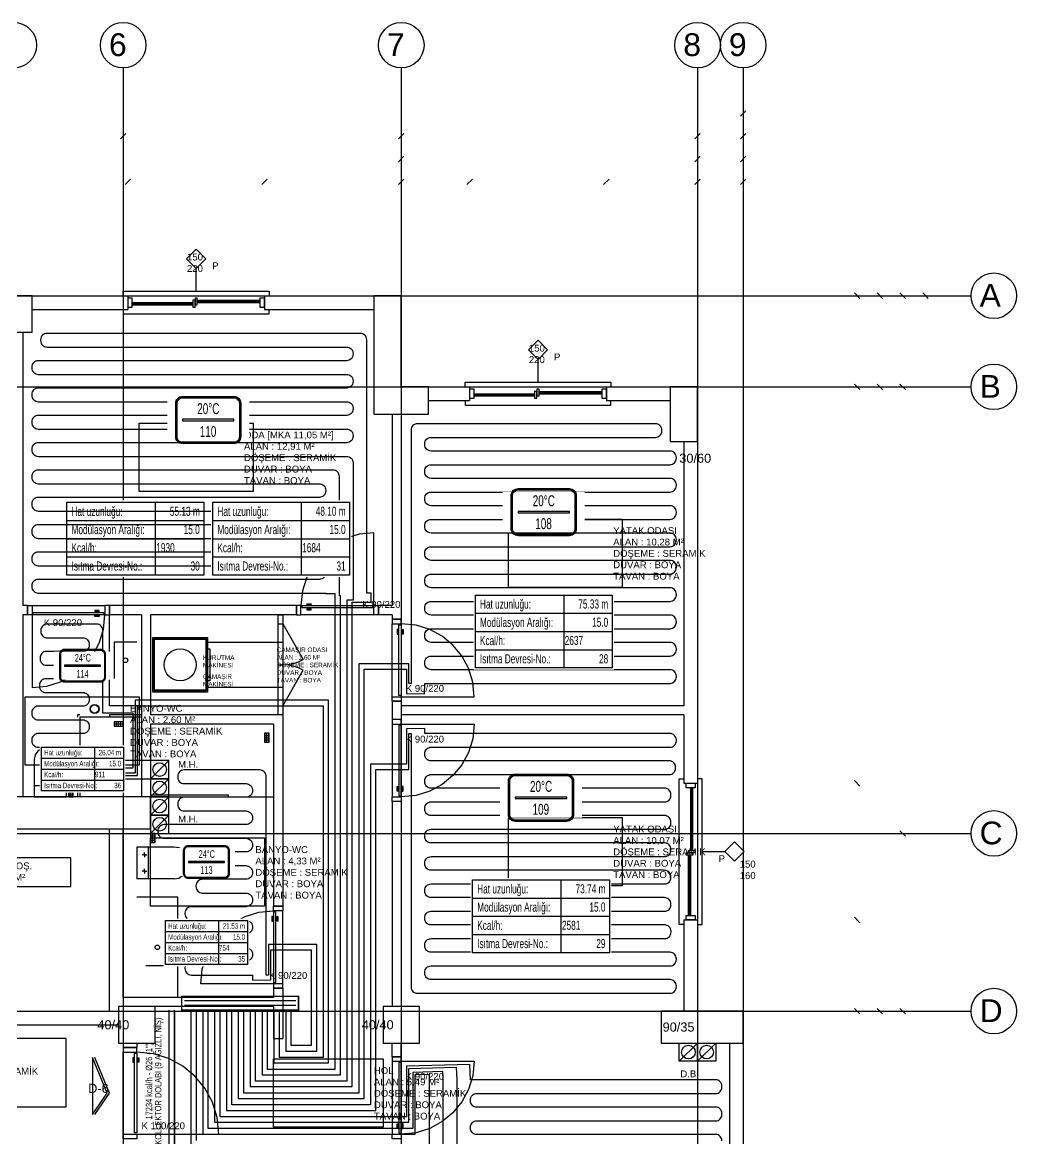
# Model space of a CAD drawing. Header units: centimetres. Extents: x -1224 to 8120, y -5771 to -1283.
# Drawn here: x 2235 to 3326, y -2508 to -1283 of the extents above; entities that cross this region are included whole.
import ezdxf
from ezdxf.enums import TextEntityAlignment as Align

# ---------------------------------------------------------------- set-up
doc = ezdxf.new("R2010")
doc.units = ezdxf.units.CM
for name, color, linetype in [('ROTAS-ISITMA-CAP', 41, 'Continuous'), ('ROTAS-ISITMA-DONUS-BORU', 30, 'Continuous'), ('ROTAS-ISITMA-ETIKET', 2, 'Continuous'), ('ROTAS-ISITMA-GIDIS-BORU', 10, 'Continuous'), ('ROTAS-ISITMA-KOLLEKTOR', 4, 'Continuous'), ('ROTAS-ISITMA-MAHAL-ETIKET', 2, 'Continuous'), ('ROTAS-ISITMA-PEX', 1, 'Continuous'), ('ROTAS-ISITMA-YAZI', 7, 'Continuous'), ('ROTAS-MIMARI', 8, 'Continuous'), ('ROTAS-MIMARI-KOLON', 8, 'Continuous'), ('ROTAS-MIMARI-YAZI', 8, 'Continuous')]:
    doc.layers.add(name, color=color, linetype=linetype)
doc.styles.add('ROTAS-YAZI', font='arial.ttf')

# ---------------------------------------------------------------- blocks, each defined once
blk = doc.blocks.new('ROTAS-YI-ETIKET')
at = {"color": 2}
for p, q in [((96.9, 0), (96.9, -80)), ((0, -20), (150, -20)), ((0, -40), (150, -40)), ((0, -60), (150, -60))]:
    blk.add_line(p, q, dxfattribs=at)
at = {"color": 2, "extrusion": (0, 0, -1)}
blk.add_lwpolyline([(-150, 0), (-150, -80), (0, -80), (0, 0)], close=True, dxfattribs=at)
at = {"color": 2, "style": 'ROTAS-YAZI', "width": 0.65}
for s, p in [('Hat uzunluğu:', (5, -10)), ('Modülasyon Aralığı:', (5, -30)), ('Kcal/h:', (5, -50)), ('Isıtma Devresi-No.:', (5, -70))]:
    blk.add_text(s, height=10, dxfattribs=at).set_placement(p, align=Align.MIDDLE_LEFT)
at = {"color": 2, "style": 'ROTAS-YAZI', "width": 0.65, "flags": 1}
for tag in ['ALAN', 'NO', 'DERECE', 'BORU', 'MAHAL']:
    blk.add_attdef(tag, (0, 0), '', height=5, dxfattribs=at)
at = {"color": 2, "style": 'ROTAS-YAZI', "width": 0.65}
for tag, p in [('UZ', (145.7, -14.9)), ('AR', (145.7, -34.9)), ('NO1', (145.7, -75))]:
    blk.add_attdef(tag, text='', height=10, dxfattribs=at).set_placement(p, align=Align.RIGHT)
blk.add_attdef('YER', (98, -54.9), '', height=10, dxfattribs=at)
blk = doc.blocks.new('ROTAS-YI-MAHAL')
at = {"color": 2, "extrusion": (0, 0, -1)}
for points in [[(35.7, -18.4), (35.7, 18.4, 0.414214), (28.2, 25.9), (-28.2, 25.9, 0.414214), (-35.7, 18.4), (-35.7, -18.4, 0.414214), (-28.2, -25.9), (28.2, -25.9, 0.414214)], [(34.2, -18.4), (34.2, 18.4, 0.414214), (28.2, 24.4), (-28.2, 24.4, 0.414214), (-34.2, 18.4), (-34.2, -18.4, 0.414214), (-28.2, -24.4), (28.2, -24.4, 0.414214)]]:
    blk.add_lwpolyline(points, format="xyb", close=True, dxfattribs=at)
at = {"color": 4, "extrusion": (0, 0, -1)}
for points in [[(35.2, -18.4), (35.2, 18.4, 0.414214), (28.2, 25.4), (-28.2, 25.4, 0.414214), (-35.2, 18.4), (-35.2, -18.4, 0.414214), (-28.2, -25.4), (28.2, -25.4, 0.414214)], [(34.7, -18.4), (34.7, 18.4, 0.414214), (28.2, 24.9), (-28.2, 24.9, 0.414214), (-34.7, 18.4), (-34.7, -18.4, 0.414214), (-28.2, -24.9), (28.2, -24.9, 0.414214)]]:
    blk.add_lwpolyline(points, format="xyb", close=True, dxfattribs=at)
at = {"color": 2, "extrusion": (0, 0, -1)}
blk.add_lwpolyline([(28.2, -0.8), (-28.2, -0.8), (-28.2, 0.8), (28.2, 0.8)], close=True, dxfattribs=at)
at = {"color": 4, "style": 'ROTAS-YAZI', "width": 0.65}
blk.add_attdef('DERECE', (-12.1, 6.5), '', height=12, dxfattribs=at)
at = {"color": 2, "style": 'ROTAS-YAZI', "width": 0.65, "flags": 1}
for tag in ['ALAN', 'MAHAL']:
    blk.add_attdef(tag, (0, 0), '', height=5, dxfattribs=at)
at = {"color": 1, "style": 'ROTAS-YAZI', "width": 0.65}
blk.add_attdef('NO', (-9.3, -18.6), '', height=12, dxfattribs=at)

msp = doc.modelspace()

# ---------------------------------------------------------------- linework, layer by layer
at = {"layer": 'ROTAS-ISITMA-DONUS-BORU', "const_width": 1.5}
msp.add_lwpolyline([(2396, -2883), (2396, -2367)], dxfattribs=at)
at = {"layer": 'ROTAS-ISITMA-GIDIS-BORU', "const_width": 1.5}
msp.add_lwpolyline([(2402, -2883), (2402, -2367)], dxfattribs=at)
at = {"layer": 'ROTAS-ISITMA-KOLLEKTOR'}
for p, q in [((2535, -2357), (2413, -2357)), ((2535, -2362), (2413, -2362))]:
    msp.add_line(p, q, dxfattribs=at)
at = {"layer": 'ROTAS-ISITMA-KOLLEKTOR', "const_width": 1.5}
msp.add_lwpolyline([(2538, -2367), (2410, -2367), (2410, -2352), (2538, -2352)], close=True, dxfattribs=at)
at = {"layer": 'ROTAS-ISITMA-PEX'}
for points in [[(2485, -2367), (2485, -2451), (2597, -2451), (2597, -1923), (2597, -1919.5), (2617.6, -1919.5), (2617.8, -1909.6), (2612.9, -1909.4), (2612.9, -1631.4, 0.414214), (2605.9, -1624.4), (2262.1, -1624.4, 0.414214), (2255.1, -1631.4), (2255.1, -1632.4, 0.414214), (2262.1, -1639.4), (2590.9, -1639.4, -0.414214), (2597.9, -1646.4), (2597.9, -1647.4, -0.414214), (2590.9, -1654.4), (2252.5, -1654.4, 0.414214), (2245.5, -1661.4), (2245.5, -1662.4, 0.414214), (2252.5, -1669.4), (2590.9, -1669.4, -0.414214), (2597.9, -1676.4), (2597.9, -1677.4, -0.414214), (2590.9, -1684.4), (2252.5, -1684.4, 0.414214), (2245.5, -1691.4), (2245.5, -1692.4, 0.414214), (2252.5, -1699.4), (2590.9, -1699.4, -0.414214), (2597.9, -1706.4), (2597.9, -1707.4, -0.414214), (2590.9, -1714.4), (2252.5, -1714.4, 0.414214), (2245.5, -1721.4), (2245.5, -1722.4, 0.414214), (2252.5, -1729.4), (2590.9, -1729.4, -0.414214), (2597.9, -1736.4), (2597.9, -1737.4, -0.414214), (2590.9, -1744.4), (2252.5, -1744.4, 0.414214), (2245.5, -1751.4), (2245.5, -1752.4, 0.414214), (2252.5, -1759.4), (2590.9, -1759.4, -0.414214), (2597.9, -1766.4), (2597.9, -1909.4), (2597.9, -1917), (2591, -1917), (2591, -1923), (2591, -2445), (2491, -2445), (2491, -2367)], [(2472, -2367), (2472, -2464), (2610, -2464), (2610, -1993), (2651, -1993), (2656.5, -1993), (2656.5, -2019.6), (2676.2, -2020.1), (2676.5, -2008.5), (2945.5, -2008.5, 0.414214), (2952.5, -2001.5), (2952.5, -2000.5, 0.414214), (2945.5, -1993.5), (2683.5, -1993.5, -0.414214), (2676.5, -1986.5), (2676.5, -1985.5, -0.414214), (2683.5, -1978.5), (2945.5, -1978.5, 0.414214), (2952.5, -1971.5), (2952.5, -1970.5, 0.414214), (2945.5, -1963.5), (2683.5, -1963.5, -0.414214), (2676.5, -1956.5), (2676.5, -1955.5, -0.414214), (2683.5, -1948.5), (2945.5, -1948.5, 0.414214), (2952.5, -1941.5), (2952.5, -1940.5, 0.414214), (2945.5, -1933.5), (2683.5, -1933.5, -0.414214), (2676.5, -1926.5), (2676.5, -1925.5, -0.414214), (2683.5, -1918.5), (2945.5, -1918.5, 0.414214), (2952.5, -1911.5), (2952.5, -1910.5, 0.414214), (2945.5, -1903.5), (2683.5, -1903.5, -0.414214), (2676.5, -1896.5), (2676.5, -1895.5, -0.414214), (2683.5, -1888.5), (2945.5, -1888.5, 0.414214), (2952.5, -1881.5), (2952.5, -1880.5, 0.414214), (2945.5, -1873.5), (2683.5, -1873.5, -0.414214), (2676.5, -1866.5), (2676.5, -1865.5, -0.414214), (2683.5, -1858.5), (2945.5, -1858.5, 0.414214), (2952.5, -1851.5), (2952.5, -1850.5, 0.414214), (2945.5, -1843.5), (2683.5, -1843.5, -0.414214), (2676.5, -1836.5), (2676.5, -1835.5, -0.414214), (2683.5, -1828.5), (2945.5, -1828.5, 0.414214), (2952.5, -1821.5), (2952.5, -1820.5, 0.414214), (2945.5, -1813.5), (2683.5, -1813.5, -0.414214), (2676.5, -1806.5), (2676.5, -1805.5, -0.414214), (2683.5, -1798.5), (2945.5, -1798.5, 0.414214), (2952.5, -1791.5), (2952.5, -1790.5, 0.414214), (2945.5, -1783.5), (2683.5, -1783.5, -0.414214), (2676.5, -1776.5), (2676.5, -1775.5, -0.414214), (2683.5, -1768.5), (2945.5, -1768.5, 0.414214), (2952.5, -1761.5), (2952.5, -1760.5, 0.414214), (2945.5, -1753.5), (2683.5, -1753.5, -0.414214), (2676.5, -1746.5), (2676.5, -1745.5, -0.414214), (2683.5, -1738.5), (2929.5, -1738.5, 0.414214), (2936.5, -1731.5), (2936.5, -1730.5, 0.414214), (2929.5, -1723.5), (2668.5, -1723.5, 0.414214), (2661.5, -1730.5), (2661.5, -2008.5), (2659, -2008.5), (2659, -1987), (2651, -1987), (2604, -1987), (2604, -2458), (2478, -2458), (2478, -2367)], [(2459, -2367), (2459, -2477), (2623, -2477), (2623, -2103), (2651, -2103), (2659, -2103), (2659, -2063.5), (2661.5, -2063.5), (2661.5, -2341.5, 0.414214), (2668.5, -2348.5), (2945.5, -2348.5, 0.414214), (2952.5, -2341.5), (2952.5, -2340.5, 0.414214), (2945.5, -2333.5), (2683.5, -2333.5, -0.414214), (2676.5, -2326.5), (2676.5, -2325.5, -0.414214), (2683.5, -2318.5), (2945.5, -2318.5, 0.414214), (2952.5, -2311.5), (2952.5, -2310.5, 0.414214), (2945.5, -2303.5), (2683.5, -2303.5, -0.414214), (2676.5, -2296.5), (2676.5, -2295.5, -0.414214), (2683.5, -2288.5), (2939.7, -2288.5, 0.414214), (2946.7, -2281.5), (2946.7, -2280.5, 0.414214), (2939.7, -2273.5), (2683.5, -2273.5, -0.414214), (2676.5, -2266.5), (2676.5, -2265.5, -0.414214), (2683.5, -2258.5), (2939.5, -2258.5, 0.414214), (2946.5, -2251.5), (2946.5, -2250.5, 0.414214), (2939.5, -2243.5), (2683.5, -2243.5, -0.414214), (2676.5, -2236.5), (2676.5, -2235.5, -0.414214), (2683.5, -2228.5), (2939.5, -2228.5, 0.414214), (2946.5, -2221.5), (2946.5, -2220.5, 0.414214), (2939.5, -2213.5), (2683.5, -2213.5, -0.414214), (2676.5, -2206.5), (2676.5, -2205.5, -0.414214), (2683.5, -2198.5), (2939.5, -2198.5, 0.414214), (2946.5, -2191.5), (2946.5, -2190.5, 0.414214), (2939.5, -2183.5), (2683.5, -2183.5, -0.414214), (2676.5, -2176.5), (2676.5, -2175.5, -0.414214), (2683.5, -2168.5), (2939.5, -2168.5, 0.414214), (2946.5, -2161.5), (2946.5, -2160.5, 0.414214), (2939.5, -2153.5), (2683.5, -2153.5, -0.414214), (2676.5, -2146.5), (2676.5, -2145.5, -0.414214), (2683.5, -2138.5), (2939.5, -2138.5, 0.414214), (2946.5, -2131.5), (2946.5, -2130.5, 0.414214), (2939.5, -2123.5), (2683.5, -2123.5, -0.414214), (2676.5, -2116.5), (2676.5, -2115.5, -0.414214), (2683.5, -2108.5), (2944.7, -2108.5, 0.414214), (2951.7, -2101.5), (2951.7, -2100.5, 0.414214), (2944.7, -2093.5), (2683.5, -2093.5, -0.414214), (2676.5, -2086.5), (2676.5, -2085.5, -0.414214), (2683.5, -2078.5), (2945.5, -2078.5, 0.414214), (2952.5, -2071.5), (2952.5, -2070.5, 0.414214), (2945.5, -2063.5), (2676.5, -2063.5), (2676.4, -2057.9), (2656.5, -2058.4), (2656.5, -2097), (2651, -2097), (2617, -2097), (2617, -2471), (2465, -2471), (2465, -2367)], [(2524, -2367), (2524, -2412), (2558, -2412), (2558, -2295), (2511, -2295), (2505, -2295), (2505, -2328.5), (2502.5, -2328.5), (2502.5, -2110.5, 0.414214), (2495.5, -2103.5), (2412.5, -2103.5, 0.414214), (2405.5, -2110.5), (2405.5, -2111.5, 0.414214), (2412.5, -2118.5), (2480.5, -2118.5, -0.414214), (2487.5, -2125.5), (2487.5, -2126.5, -0.414214), (2480.5, -2133.5), (2412.5, -2133.5, 0.414214), (2405.5, -2140.5), (2405.5, -2141.5, 0.414214), (2412.5, -2148.5), (2480.5, -2148.5, -0.414214), (2487.5, -2155.5), (2487.5, -2156.5, -0.414214), (2480.5, -2163.5), (2390.7, -2163.5, 0.414214), (2383.7, -2170.5), (2383.7, -2171.5, 0.414214), (2390.7, -2178.5), (2480.5, -2178.5, -0.414214), (2487.5, -2185.5), (2487.5, -2186.5, -0.414214), (2480.5, -2193.5), (2432.5, -2193.5, 0.414214), (2425.5, -2200.5), (2425.5, -2201.5, 0.414214), (2432.5, -2208.5), (2480.5, -2208.5, -0.414214), (2487.5, -2215.5), (2487.5, -2216.5, -0.414214), (2480.5, -2223.5), (2432.5, -2223.5, 0.414214), (2425.5, -2230.5), (2425.5, -2231.5, 0.414214), (2432.5, -2238.5), (2480.5, -2238.5, -0.414214), (2487.5, -2245.5), (2487.5, -2246.5, -0.414214), (2480.5, -2253.5), (2420.5, -2253.5, 0.414214), (2413.5, -2260.5), (2413.5, -2261.5, 0.414214), (2420.5, -2268.5), (2480.5, -2268.5, -0.414214), (2487.5, -2275.5), (2487.5, -2276.5, -0.414214), (2480.5, -2283.5), (2420.5, -2283.5, 0.414214), (2413.5, -2290.5), (2413.5, -2291.5, 0.414214), (2420.5, -2298.5), (2480.5, -2298.5, -0.414214), (2487.5, -2305.5), (2487.5, -2306.5, -0.414214), (2480.5, -2313.5), (2420.5, -2313.5, 0.414214), (2413.5, -2320.5), (2413.5, -2321.5, 0.414214), (2420.5, -2328.5), (2487.5, -2328.5), (2487.6, -2334.1), (2507.5, -2333.6), (2507.5, -2301), (2511, -2301), (2552, -2301), (2552, -2406), (2530, -2406), (2530, -2367)], [(2433, -2367), (2433, -2503), (2651, -2503), (2666, -2503), (2666, -2437.7), (2681.3, -2437.3), (2681.5, -2443.5), (2681.5, -2991.5, 0.414214)], [(2446, -2367), (2446, -2490), (2651, -2490), (2659, -2490), (2659, -2430.9), (2711.1, -2429.5), (2711.5, -2443.5), (2711.5, -2721.5, 0.414214)], [(3002.5, -2510.5, 0.414214), (2995.5, -2503.5), (2733.5, -2503.5, -0.414214), (2726.5, -2496.5), (2726.5, -2495.5, -0.414214), (2733.5, -2488.5), (2995.5, -2488.5, 0.414214), (3002.5, -2481.5), (3002.5, -2480.5, 0.414214), (2995.5, -2473.5), (2733.5, -2473.5, -0.414214), (2726.5, -2466.5), (2726.5, -2465.5, -0.414214), (2733.5, -2458.5), (2995.5, -2458.5, 0.414214), (3002.5, -2451.5), (3002.5, -2450.5, 0.414214), (2995.5, -2443.5), (2726.5, -2443.5), (2726.1, -2426.7), (2656.5, -2428.4), (2656.5, -2484), (2651, -2484), (2452, -2484), (2452, -2367)]]:
    msp.add_lwpolyline(points, format="xyb", dxfattribs=at)
for points in [[(2420, -2367), (2420, -2516)], [(2426, -2510), (2426, -2367)], [(2696.5, -2736.5), (2696.5, -2443.5), (2696.3, -2434.4), (2663.5, -2435.3), (2663.5, -2497), (2651, -2497), (2439, -2497), (2439, -2367)]]:
    msp.add_lwpolyline(points, dxfattribs=at)
at = {"layer": 'ROTAS-MIMARI'}
for points in [[(2345.7, -1333.1), (2345.7, -3298.1)], [(2650.7, -1333.1), (2650.7, -3298.1)], [(2975.7, -1333.1), (2975.7, -3298.1)], [(3025.7, -1333.1), (3025.7, -3298.1)], [(3022.7, -1386.1), (3028.7, -1380.1)], [(2342.7, -1411.1), (2348.7, -1405.1)], [(2348.7, -1405.1), (2342.7, -1411.1)], [(2647.7, -1411.1), (2653.7, -1405.1)], [(2653.7, -1405.1), (2647.7, -1411.1)], [(2972.7, -1411.1), (2978.7, -1405.1)], [(2978.7, -1405.1), (2972.7, -1411.1)], [(3022.7, -1411.1), (3028.7, -1405.1)], [(2647.7, -1436.1), (2653.7, -1430.1)], [(2653.7, -1430.1), (2647.7, -1436.1)], [(2978.7, -1430.1), (2972.7, -1436.1)], [(2972.7, -1436.1), (2978.7, -1430.1)], [(3022.7, -1436.1), (3028.7, -1430.1)], [(2347.7, -1461.1), (2353.7, -1455.1)], [(2353.7, -1455.1), (2347.7, -1461.1)], [(2497.7, -1461.1), (2503.7, -1455.1)], [(2503.7, -1455.1), (2497.7, -1461.1)], [(2653.7, -1455.1), (2647.7, -1461.1)], [(2647.7, -1461.1), (2653.7, -1455.1)], [(2722.7, -1461.1), (2728.7, -1455.1)], [(2728.7, -1455.1), (2722.7, -1461.1)], [(2872.7, -1461.1), (2878.7, -1455.1)], [(2878.7, -1455.1), (2872.7, -1461.1)], [(2972.7, -1461.1), (2978.7, -1455.1)], [(2978.7, -1455.1), (2972.7, -1461.1)], [(3022.7, -1461.1), (3028.7, -1455.1)], [(2425.7, -1578.1), (2425.7, -1553.1)], [(2345.7, -1583.1), (2345.7, -1578.1), (2505.7, -1578.1), (2505.7, -1583.1)], [(3153.7, -1586.1), (3147.7, -1580.1)], [(3178.7, -1586.1), (3172.7, -1580.1)], [(3203.7, -1586.1), (3197.7, -1580.1)], [(3228.7, -1586.1), (3222.7, -1580.1)], [(1175.7, -1583.1), (3275.7, -1583.1)], [(2245.7, -1583.1), (2350.7, -1583.1)], [(2350.7, -1583.1), (2350.7, -1598.1)], [(2355.7, -1590.6), (2422, -1590.6)], [(2355.7, -1591.6), (2422, -1591.6)], [(2355.7, -1592.1), (2422, -1592.1)], [(2427, -1588.1), (2495.7, -1588.1)], [(2427, -1589.1), (2495.7, -1589.1)], [(2427, -1589.6), (2495.7, -1589.6)], [(2427, -1590.6), (2495.7, -1590.6)], [(2500.7, -1583.1), (2620.7, -1583.1)], [(2500.7, -1583.1), (2500.7, -1598.1)], [(2245.7, -1598.1), (2350.7, -1598.1)], [(2345.7, -1598.1), (2345.7, -1603.1), (2505.7, -1603.1), (2505.7, -1598.1)], [(2355.7, -1593.1), (2422, -1593.1)], [(2500.7, -1598.1), (2620.7, -1598.1)], [(2235.7, -1623.1), (2235.7, -1923.1)], [(2800.7, -1678.1), (2800.7, -1653.1)], [(2720.7, -1683.1), (2720.7, -1678.1), (2880.7, -1678.1), (2880.7, -1683.1)], [(1175.7, -1683.1), (3275.7, -1683.1)], [(2680.7, -1683.1), (2725.7, -1683.1)], [(2725.7, -1683.1), (2725.7, -1698.1)], [(2802, -1688.1), (2870.7, -1688.1)], [(2802, -1689.1), (2870.7, -1689.1)], [(2802, -1689.6), (2870.7, -1689.6)], [(2875.7, -1683.1), (2945.7, -1683.1)], [(2875.7, -1683.1), (2875.7, -1698.1)], [(3147.7, -1680.1), (3153.7, -1686.1)], [(3153.7, -1686.1), (3147.7, -1680.1)], [(3172.7, -1680.1), (3178.7, -1686.1)], [(3178.7, -1686.1), (3172.7, -1680.1)], [(3197.7, -1680.1), (3203.7, -1686.1)], [(3203.7, -1686.1), (3197.7, -1680.1)], [(2680.7, -1698.1), (2725.7, -1698.1)], [(2720.7, -1698.1), (2720.7, -1703.1), (2880.7, -1703.1), (2880.7, -1698.1)], [(2730.7, -1690.6), (2797, -1690.6)], [(2730.7, -1691.6), (2797, -1691.6)], [(2730.7, -1692.1), (2797, -1692.1)], [(2730.7, -1693.1), (2797, -1693.1)], [(2802, -1690.6), (2870.7, -1690.6)], [(2875.7, -1698.1), (2945.7, -1698.1)], [(2640.7, -1713.1), (2640.7, -1923.1)], [(2650.7, -1713.1), (2650.7, -1938.1)], [(2488.2, -1723.1), (2488.2, -1798.1), (2363.2, -1798.1), (2363.2, -1723.1), (2488.2, -1723.1)], [(2960.7, -1743.1), (2960.7, -2033.1)], [(2975.7, -1743.1), (2975.7, -2118.1)], [(2893.2, -1828.1), (2893.2, -1903.1), (2768.2, -1903.1), (2768.2, -1828.1), (2893.2, -1828.1)], [(2620.7, -1843.1), (2604.6, -1844.7), (2589.6, -1849.4), (2576, -1856.7), (2564.2, -1866.5), (2554.4, -1878.4), (2547, -1891.9), (2542.4, -1907), (2540.7, -1923.1)], [(2620.7, -1923.1), (2620.7, -1843.1)], [(2240.7, -1923.1), (2235.7, -1923.1)], [(2240.7, -1923.1), (2240.7, -1933.1)], [(2245.7, -1923.1), (2325.7, -1923.1)], [(2535.7, -1923.1), (2330.7, -1923.1)], [(2330.7, -1923.1), (2330.7, -1933.1)], [(2535.7, -1933.1), (2535.7, -1923.1)], [(2640.7, -1923.1), (2625.7, -1923.1)], [(2625.7, -1933.1), (2625.7, -1923.1)], [(2235.7, -1933.1), (2235.7, -2133.1)], [(2240.7, -1933.1), (2235.7, -1933.1)], [(2245.7, -1933.1), (2245.7, -2013.1)], [(2245.7, -2013.1), (2261.9, -2011.5), (2276.9, -2006.8), (2290.5, -1999.4), (2302.3, -1989.7), (2312.1, -1977.8), (2319.4, -1964.2), (2324.1, -1949.2), (2325.7, -1933.1)], [(2365.7, -1933.1), (2330.7, -1933.1)], [(2365.7, -2033.1), (2330.7, -2033.1), (2330.7, -1933.1)], [(2365.7, -1933.1), (2365.7, -2133.1)], [(2375.7, -1933.1), (2375.7, -2043.1)], [(2535.7, -1933.1), (2375.7, -1933.1)], [(2620.7, -1933.1), (2540.7, -1933.1)], [(2640.7, -1933.1), (2625.7, -1933.1)], [(2640.7, -1933.1), (2640.7, -1938.1)], [(2515.7, -1943.1), (2520.7, -1943.1)], [(2520.7, -1943.1), (2543.2, -1982.1)], [(2640.7, -1938.1), (2650.7, -1938.1)], [(2640.7, -2023.1), (2640.7, -1943.1)], [(2730.7, -2023.1), (2729.1, -2007), (2724.4, -1991.9), (2717.1, -1978.4), (2707.3, -1966.5), (2695.5, -1956.7), (2681.9, -1949.4), (2666.9, -1944.7), (2650.7, -1943.1)], [(2360.7, -1963.1), (2335.7, -1963.1), (2335.7, -2003.1)], [(2520.7, -1963.1), (2520.7, -2013.1), (2438.2, -2013.1), (2438.2, -1963.1), (2520.7, -1963.1)], [(2438.2, -1970.6), (2440.7, -1970.6), (2440.7, -2005.6), (2438.2, -2005.6)], [(2520.7, -1988.1), (2526.6, -1987.7), (2532.4, -1986.5), (2537.9, -1984.7), (2543.2, -1982.1)], [(2515.7, -1988.1), (2520.7, -1988.1)], [(2543.2, -1994.1), (2537.9, -1991.5), (2532.4, -1989.6), (2526.6, -1988.5), (2520.7, -1988.1)], [(2520.7, -2033.1), (2543.2, -1994.1)], [(2363.2, -2023.1), (2363.2, -2098.1), (2238.2, -2098.1), (2238.2, -2023.1), (2363.2, -2023.1)], [(2515.7, -2033.1), (2520.7, -2033.1)], [(2640.7, -2028.1), (2640.7, -2048.1)], [(2640.7, -2028.1), (2650.7, -2028.1)], [(2650.7, -2023.1), (2730.7, -2023.1)], [(2650.7, -2028.1), (2650.7, -2033.1)], [(2960.7, -2033.1), (2650.7, -2033.1)], [(2298.2, -2043.1), (2295.7, -2043.1)], [(2295.7, -2043.1), (2295.7, -2045.6)], [(2365.7, -2045.6), (2298.2, -2045.6)], [(2298.2, -2045.6), (2298.2, -2133.1)], [(2365.7, -2043.1), (2330.7, -2043.1)], [(2330.7, -2043.1), (2330.7, -2045.6)], [(2520.7, -2043.1), (2375.7, -2043.1)], [(2520.7, -2043.1), (2520.7, -2253.1)], [(2960.7, -2043.1), (2650.7, -2043.1)], [(2650.7, -2043.1), (2650.7, -2048.1)], [(2960.7, -2043.1), (2960.7, -2118.1)], [(2345.7, -2050.8), (2335.7, -2050.8)], [(2345.7, -2053.1), (2335.7, -2053.1)], [(2335.7, -2055.3), (2345.7, -2055.3)], [(2338.2, -2055.3), (2338.2, -2050.8)], [(2340.7, -2055.3), (2340.7, -2050.8)], [(2343.2, -2055.3), (2343.2, -2050.8)], [(2510.7, -2053.1), (2375.7, -2053.1)], [(2375.7, -2053.1), (2375.7, -2133.1)], [(2510.7, -2053.1), (2510.7, -2253.1)], [(2650.7, -2048.1), (2640.7, -2048.1)], [(2640.7, -2053.1), (2640.7, -2133.1)], [(2650.7, -2053.1), (2730.7, -2053.1)], [(2730.7, -2053.1), (2729.1, -2069.2), (2724.4, -2084.2), (2717.1, -2097.8), (2707.3, -2109.7), (2695.5, -2119.4), (2681.9, -2126.8), (2666.9, -2131.5), (2650.7, -2133.1)], [(2501, -2063.1), (2501, -2073.1)], [(2501, -2065.6), (2505.5, -2065.6)], [(2501, -2068.1), (2505.5, -2068.1)], [(2503.2, -2073.1), (2503.2, -2063.1)], [(2505.5, -2073.1), (2505.5, -2063.1)], [(2261.2, -2079.1), (2256.2, -2080.1), (2252, -2082.9), (2249.3, -2087), (2248.2, -2092.1)], [(2270.2, -2079.1), (2261.2, -2079.1)], [(2283.2, -2092.1), (2282.2, -2087), (2279.4, -2082.9), (2275.3, -2080.1), (2270.2, -2079.1)], [(2298.2, -2078.1), (2295.7, -2078.1)], [(2295.7, -2078.1), (2295.7, -2133.1)], [(2501, -2070.6), (2505.5, -2070.6)], [(2248.2, -2092.1), (2248.2, -2133.1)], [(2283.2, -2092.1), (2283.2, -2133.1)], [(2395.7, -2093.1), (2375.7, -2113.1)], [(2375.7, -2093.1), (2375.7, -2113.1)], [(2395.7, -2113.1), (2375.7, -2133.1)], [(2960.7, -2273.1), (2955.7, -2273.1), (2955.7, -2113.1), (2960.7, -2113.1)], [(2960.7, -2118.1), (2975.7, -2118.1)], [(2975.7, -2273.1), (2980.7, -2273.1), (2980.7, -2113.1), (2975.7, -2113.1)], [(3147.7, -2115.1), (3153.7, -2121.1)], [(3153.7, -2121.1), (3147.7, -2115.1)], [(2248.2, -2120.6), (2283.2, -2120.6)], [(2256, -2124.6), (2254.2, -2124.6)], [(2256.7, -2123.8), (2256.7, -2122.1)], [(2256.7, -2125.3), (2256.7, -2127.1)], [(2257.5, -2124.6), (2259.2, -2124.6)], [(2274, -2124.6), (2272.2, -2124.6)], [(2274.7, -2123.8), (2274.7, -2122.1)], [(2274.7, -2125.3), (2274.7, -2127.1)], [(2275.5, -2124.6), (2277.2, -2124.6)], [(2286, -2123.1), (2286, -2133.1)], [(2286, -2125.6), (2290.5, -2125.6)], [(2286, -2128.1), (2290.5, -2128.1)], [(2286, -2130.6), (2290.5, -2130.6)], [(2288.2, -2133.1), (2288.2, -2123.1)], [(2290.5, -2133.1), (2290.5, -2123.1)], [(2375.7, -2130.6), (2460.7, -2130.6)], [(2460.7, -2130.6), (2460.7, -2133.1)], [(2968.2, -2191.8), (2968.2, -2123.1)], [(2969.2, -2191.8), (2969.2, -2123.1)], [(2969.7, -2191.8), (2969.7, -2123.1)], [(2970.7, -2191.8), (2970.7, -2123.1)], [(2248.2, -2133.1), (2283.2, -2133.1)], [(2375.7, -2133.1), (2510.7, -2133.1)], [(2395.7, -2133.1), (2375.7, -2153.1)], [(2640.7, -2138.1), (2640.7, -2363.1)], [(2650.7, -2138.1), (2640.7, -2138.1)], [(2650.7, -2138.1), (2650.7, -2363.1)], [(2395.7, -2153.1), (2375.7, -2173.1)], [(2893.2, -2155.6), (2893.2, -2230.6), (2768.2, -2230.6), (2768.2, -2155.6), (2893.2, -2155.6)], [(2330.7, -2368.1), (2330.7, -2168.1)], [(2345.7, -2353.1), (2345.7, -2168.1)], [(1175.7, -2173.1), (3275.7, -2173.1)], [(2500.7, -2178.1), (2500.7, -2253.1), (2375.7, -2253.1), (2375.7, -2178.1), (2500.7, -2178.1)], [(2376, -2173.1), (2376, -2183.1)], [(2376, -2175.6), (2380.5, -2175.6)], [(2376, -2178.1), (2380.5, -2178.1)], [(2378.2, -2183.1), (2378.2, -2173.1)], [(2380.5, -2183.1), (2380.5, -2173.1)], [(3197.7, -2170.1), (3203.7, -2176.1)], [(3203.7, -2176.1), (3197.7, -2170.1)], [(2401.7, -2188.1), (2360.7, -2188.1)], [(2360.7, -2188.1), (2360.7, -2223.1)], [(2373.2, -2188.1), (2373.2, -2223.1)], [(2376, -2180.6), (2380.5, -2180.6)], [(2414.7, -2201.1), (2413.7, -2196), (2410.9, -2191.9), (2406.8, -2189.1), (2401.7, -2188.1)], [(2368.5, -2196.6), (2366.7, -2196.6)], [(2369.2, -2195.8), (2369.2, -2194.1)], [(2369.2, -2197.3), (2369.2, -2199.1)], [(2370, -2196.6), (2371.7, -2196.6)], [(2414.7, -2210.1), (2414.7, -2201.1)], [(2965.7, -2263.1), (2965.7, -2196.8)], [(2966.7, -2263.1), (2966.7, -2196.8)], [(2967.2, -2263.1), (2967.2, -2196.8)], [(2968.2, -2263.1), (2968.2, -2196.8)], [(2980.7, -2193.1), (3005.7, -2193.1)], [(2368.5, -2214.6), (2366.7, -2214.6)], [(2369.2, -2213.8), (2369.2, -2212.1)], [(2369.2, -2215.3), (2369.2, -2217.1)], [(2370, -2214.6), (2371.7, -2214.6)], [(2401.7, -2223.1), (2406.8, -2222.1), (2410.9, -2219.3), (2413.7, -2215.1), (2414.7, -2210.1)], [(2401.7, -2223.1), (2360.7, -2223.1)], [(2405.7, -2353.1), (2405.7, -2243.1), (2360.7, -2243.1)], [(2520.7, -2253.1), (2510.7, -2253.1)], [(2430.7, -2338.1), (2432.4, -2322), (2437, -2306.9), (2444.4, -2293.4), (2454.2, -2281.5), (2466, -2271.7), (2479.6, -2264.4), (2494.6, -2259.7), (2510.7, -2258.1)], [(2520.7, -2338.1), (2520.7, -2258.1)], [(3147.7, -2265.1), (3153.7, -2271.1)], [(3153.7, -2271.1), (3147.7, -2265.1)], [(2370.7, -2318.1), (2395.7, -2318.1), (2395.7, -2278.1)], [(2960.7, -2268.1), (2960.7, -2368.1)], [(2960.7, -2268.1), (2975.7, -2268.1)], [(2975.7, -2268.1), (2975.7, -2368.1)], [(2510.7, -2338.1), (2430.7, -2338.1)], [(2510.7, -2343.1), (2510.7, -2353.1)], [(2520.7, -2343.1), (2510.7, -2343.1)], [(2520.7, -2343.1), (2520.7, -2398.1)], [(2510.7, -2353.1), (2345.7, -2353.1)], [(2510.7, -2363.1), (2380.7, -2363.1)], [(2510.7, -2363.1), (2510.7, -2398.1)], [(1175.7, -2368.1), (3275.7, -2368.1)], [(2110.7, -2368.1), (2330.7, -2368.1)], [(3147.7, -2365.1), (3153.7, -2371.1)], [(3153.7, -2371.1), (3147.7, -2365.1)], [(3172.7, -2365.1), (3178.7, -2371.1)], [(3178.7, -2371.1), (3172.7, -2365.1)], [(3197.7, -2365.1), (3203.7, -2371.1)], [(3203.7, -2371.1), (3197.7, -2365.1)], [(2110.7, -2383.1), (2340.7, -2383.1)], [(2510.7, -2398.1), (2520.7, -2398.1)], [(2345.7, -2403.1), (2345.7, -2408.1)], [(2345.7, -2408.1), (2360.7, -2408.1)], [(2345.7, -2503.1), (2345.7, -2413.1)], [(2360.7, -2403.1), (2360.7, -2408.1)], [(2450.7, -2503.1), (2448.9, -2484.9), (2443.7, -2468.1), (2435.4, -2452.8), (2424.4, -2439.4), (2411.1, -2428.5), (2395.8, -2420.2), (2378.9, -2414.9), (2360.7, -2413.1)], [(2640.7, -2418.1), (2640.7, -2403.1)], [(2650.7, -2418.1), (2650.7, -2403.1)], [(2955.7, -2423.1), (2975.7, -2403.1)], [(2975.7, -2423.1), (2995.7, -2403.1)], [(3010.7, -2403.1), (3010.7, -2698.1)], [(3025.7, -2403.1), (3025.7, -2698.1)], [(2312, -2419), (2312, -2481.5), (2328.2, -2458.1), (2312, -2419)], [(2314.5, -2481.5), (2330.7, -2458.1), (2314.5, -2419)], [(2630.7, -2420.6), (2630.7, -2495.6), (2510.7, -2495.6), (2510.7, -2420.6), (2630.7, -2420.6)], [(2640.7, -2418.1), (2650.7, -2418.1)], [(2640.7, -2423.1), (2640.7, -2503.1)], [(2650.7, -2423.1), (2730.7, -2423.1)], [(2730.7, -2423.1), (2729.1, -2439.2), (2724.4, -2454.2), (2717.1, -2467.8), (2707.3, -2479.7), (2695.5, -2489.4), (2681.9, -2496.8), (2666.9, -2501.5), (2650.7, -2503.1)], [(2360.7, -2503.1), (2450.7, -2503.1)]]:
    msp.add_lwpolyline(points, dxfattribs=at)
for points in [[(2425.7, -1553.1), (2436.3, -1542.5), (2425.7, -1531.9), (2415.1, -1542.5), (2425.7, -1553.1)], [(2350.7, -1585.6), (2350.7, -1595.6), (2355.7, -1595.6), (2355.7, -1585.6), (2350.7, -1585.6)], [(2422, -1588.1), (2422, -1595.6), (2424.5, -1595.6), (2424.5, -1588.1), (2422, -1588.1)], [(2424.5, -1585.6), (2424.5, -1593.1), (2427, -1593.1), (2427, -1585.6), (2424.5, -1585.6)], [(2495.7, -1585.6), (2495.7, -1595.6), (2500.7, -1595.6), (2500.7, -1585.6), (2495.7, -1585.6)], [(2800.7, -1653.1), (2811.3, -1642.5), (2800.7, -1631.9), (2790.1, -1642.5), (2800.7, -1653.1)], [(2725.7, -1685.6), (2725.7, -1695.6), (2730.7, -1695.6), (2730.7, -1685.6), (2725.7, -1685.6)], [(2797, -1688.1), (2797, -1695.6), (2799.5, -1695.6), (2799.5, -1688.1), (2797, -1688.1)], [(2799.5, -1685.6), (2799.5, -1693.1), (2802, -1693.1), (2802, -1685.6), (2799.5, -1685.6)], [(2870.7, -1685.6), (2870.7, -1695.6), (2875.7, -1695.6), (2875.7, -1685.6), (2870.7, -1685.6)], [(2240.7, -1933.1), (2240.7, -1923.1), (2245.7, -1923.1), (2245.7, -1933.1), (2240.7, -1933.1)], [(2330.7, -1933.1), (2330.7, -1923.1), (2325.7, -1923.1), (2325.7, -1933.1), (2330.7, -1933.1)], [(2535.7, -1923.1), (2535.7, -1933.1), (2540.7, -1933.1), (2540.7, -1923.1), (2535.7, -1923.1)], [(2619.5, -1925.6), (2542, -1925.6), (2542, -1923.1), (2619.5, -1923.1), (2619.5, -1925.6)], [(2552, -1921.1), (2552, -1922.1), (2547, -1922.1), (2547, -1921.1), (2552, -1921.1)], [(2625.7, -1923.1), (2625.7, -1933.1), (2620.7, -1933.1), (2620.7, -1923.1), (2625.7, -1923.1)], [(2247, -1930.6), (2324.5, -1930.6), (2324.5, -1933.1), (2247, -1933.1), (2247, -1930.6)], [(2314.5, -1928.6), (2314.5, -1929.6), (2319.5, -1929.6), (2319.5, -1928.6), (2314.5, -1928.6)], [(2314.5, -1935.1), (2314.5, -1934.1), (2319.5, -1934.1), (2319.5, -1935.1), (2314.5, -1935.1)], [(2520.7, -2043.1), (2515.7, -2043.1), (2515.7, -1933.1), (2520.7, -1933.1), (2520.7, -2043.1)], [(2552, -1927.6), (2552, -1926.6), (2547, -1926.6), (2547, -1927.6), (2552, -1927.6)], [(2650.7, -1938.1), (2640.7, -1938.1), (2640.7, -1943.1), (2650.7, -1943.1), (2650.7, -1938.1)], [(2648.2, -2021.8), (2648.2, -1944.3), (2650.7, -1944.3), (2650.7, -2021.8), (2648.2, -2021.8)], [(2438.2, -2018.1), (2378.2, -2018.1), (2378.2, -1958.1), (2438.2, -1958.1), (2438.2, -2018.1)], [(2436.7, -2016.6), (2379.7, -2016.6), (2379.7, -1959.6), (2436.7, -1959.6), (2436.7, -2016.6)], [(2646.2, -1954.3), (2647.2, -1954.3), (2647.2, -1949.3), (2646.2, -1949.3), (2646.2, -1954.3)], [(2652.7, -1954.3), (2651.7, -1954.3), (2651.7, -1949.3), (2652.7, -1949.3), (2652.7, -1954.3)], [(2436.2, -2016.1), (2380.2, -2016.1), (2380.2, -1960.1), (2436.2, -1960.1), (2436.2, -2016.1)], [(2650.7, -2028.1), (2640.7, -2028.1), (2640.7, -2023.1), (2650.7, -2023.1), (2650.7, -2028.1)], [(2345.7, -2055.6), (2345.7, -2050.6), (2335.7, -2050.6), (2335.7, -2055.6), (2345.7, -2055.6)], [(2650.7, -2048.1), (2640.7, -2048.1), (2640.7, -2053.1), (2650.7, -2053.1), (2650.7, -2048.1)], [(2648.2, -2054.3), (2648.2, -2131.8), (2650.7, -2131.8), (2650.7, -2054.3), (2648.2, -2054.3)], [(2500.7, -2073.1), (2505.7, -2073.1), (2505.7, -2063.1), (2500.7, -2063.1), (2500.7, -2073.1)], [(2345.7, -2113.1), (2395.7, -2113.1), (2395.7, -2093.1), (2345.7, -2093.1), (2345.7, -2113.1)], [(2375.7, -2133.1), (2395.7, -2133.1), (2395.7, -2113.1), (2375.7, -2113.1), (2375.7, -2133.1)], [(2973.2, -2123.1), (2963.2, -2123.1), (2963.2, -2118.1), (2973.2, -2118.1), (2973.2, -2123.1)], [(2285.7, -2133.1), (2290.7, -2133.1), (2290.7, -2123.1), (2285.7, -2123.1), (2285.7, -2133.1)], [(2646.2, -2121.8), (2647.2, -2121.8), (2647.2, -2126.8), (2646.2, -2126.8), (2646.2, -2121.8)], [(2652.7, -2121.8), (2651.7, -2121.8), (2651.7, -2126.8), (2652.7, -2126.8), (2652.7, -2121.8)], [(2375.7, -2153.1), (2395.7, -2153.1), (2395.7, -2133.1), (2375.7, -2133.1), (2375.7, -2153.1)], [(2650.7, -2138.1), (2640.7, -2138.1), (2640.7, -2133.1), (2650.7, -2133.1), (2650.7, -2138.1)], [(2375.7, -2173.1), (2395.7, -2173.1), (2395.7, -2153.1), (2375.7, -2153.1), (2375.7, -2173.1)], [(2375.7, -2183.1), (2380.7, -2183.1), (2380.7, -2173.1), (2375.7, -2173.1), (2375.7, -2183.1)], [(2973.2, -2194.3), (2965.7, -2194.3), (2965.7, -2191.8), (2973.2, -2191.8), (2973.2, -2194.3)], [(3005.7, -2193.1), (3016.3, -2182.5), (3026.9, -2193.1), (3016.3, -2203.7), (3005.7, -2193.1)], [(2163.2, -2200), (2163.2, -2231.2), (2288.2, -2231.2), (2288.2, -2200), (2163.2, -2200)], [(2970.7, -2196.8), (2963.2, -2196.8), (2963.2, -2194.3), (2970.7, -2194.3), (2970.7, -2196.8)], [(2510.7, -2253.1), (2520.7, -2253.1), (2520.7, -2258.1), (2510.7, -2258.1), (2510.7, -2253.1)], [(2508.7, -2269.3), (2509.7, -2269.3), (2509.7, -2264.3), (2508.7, -2264.3), (2508.7, -2269.3)], [(2513.2, -2336.8), (2513.2, -2259.3), (2510.7, -2259.3), (2510.7, -2336.8), (2513.2, -2336.8)], [(2515.2, -2269.3), (2514.2, -2269.3), (2514.2, -2264.3), (2515.2, -2264.3), (2515.2, -2269.3)], [(2973.2, -2268.1), (2963.2, -2268.1), (2963.2, -2263.1), (2973.2, -2263.1), (2973.2, -2268.1)], [(2510.7, -2343.1), (2520.7, -2343.1), (2520.7, -2338.1), (2510.7, -2338.1), (2510.7, -2343.1)], [(2168.2, -2398.1), (2168.2, -2473.1), (2283.2, -2473.1), (2283.2, -2398.1), (2168.2, -2398.1)], [(2360.7, -2408.1), (2345.7, -2408.1), (2345.7, -2413.1), (2360.7, -2413.1), (2360.7, -2408.1)], [(2975.7, -2403.1), (2975.7, -2423.1), (2955.7, -2423.1), (2955.7, -2403.1), (2975.7, -2403.1)], [(2995.7, -2403.1), (2995.7, -2423.1), (2975.7, -2423.1), (2975.7, -2403.1), (2995.7, -2403.1)], [(2356.2, -2424.3), (2357.2, -2424.3), (2357.2, -2419.3), (2356.2, -2419.3), (2356.2, -2424.3)], [(2358.2, -2501.8), (2358.2, -2414.3), (2360.7, -2414.3), (2360.7, -2501.8), (2358.2, -2501.8)], [(2362.7, -2424.3), (2361.7, -2424.3), (2361.7, -2419.3), (2362.7, -2419.3), (2362.7, -2424.3)], [(2650.7, -2418.1), (2640.7, -2418.1), (2640.7, -2423.1), (2650.7, -2423.1), (2650.7, -2418.1)], [(2648.2, -2424.3), (2648.2, -2501.8), (2650.7, -2501.8), (2650.7, -2424.3), (2648.2, -2424.3)], [(2646.2, -2491.8), (2647.2, -2491.8), (2647.2, -2496.8), (2646.2, -2496.8), (2646.2, -2491.8)], [(2652.7, -2491.8), (2651.7, -2491.8), (2651.7, -2496.8), (2652.7, -2496.8), (2652.7, -2491.8)], [(2360.7, -2508.1), (2345.7, -2508.1), (2345.7, -2503.1), (2360.7, -2503.1), (2360.7, -2508.1)], [(2650.7, -2508.1), (2640.7, -2508.1), (2640.7, -2503.1), (2650.7, -2503.1), (2650.7, -2508.1)]]:
    msp.add_lwpolyline(points, close=True, dxfattribs=at)
for centre, radius in [((2225.7, -1308.1), 25), ((2345.7, -1308.1), 25), ((2650.7, -1308.1), 25), ((2975.7, -1308.1), 25), ((3025.7, -1308.1), 25), ((3300.7, -1583.1), 25), ((3300.7, -1683.1), 25), ((2408.2, -1988.1), 17.5), ((2348.2, -1983.1), 2.5), ((2314.3, -2036.6), 5), ((2314.3, -2036.6), 4.5), ((2385.7, -2103.1), 7.5), ((2385.7, -2123.1), 7.5), ((2256.7, -2124.6), 0.75), ((2274.7, -2124.6), 0.75), ((2385.7, -2143.1), 7.5), ((2385.7, -2163.1), 7.5), ((3300.7, -2173.1), 25), ((2369.2, -2196.6), 0.75), ((2369.2, -2214.6), 0.75), ((2383.2, -2298.1), 2.5), ((3300.7, -2368.1), 25), ((2965.7, -2413.1), 7.5), ((2985.7, -2413.1), 7.5)]:
    msp.add_circle(centre, radius, dxfattribs=at)
at = {"layer": 'ROTAS-MIMARI-KOLON'}
for points in [[(2205.7, -1623.1), (2245.7, -1623.1), (2245.7, -1583.1), (2205.7, -1583.1), (2205.7, -1623.1)], [(2620.7, -1583.1), (2620.7, -1713.1), (2680.7, -1713.1), (2680.7, -1683.1), (2650.7, -1683.1), (2650.7, -1583.1), (2620.7, -1583.1)], [(2945.7, -1743.1), (2975.7, -1743.1), (2975.7, -1683.1), (2945.7, -1683.1), (2945.7, -1743.1)], [(2375.7, -2168.1), (2375.7, -2133.1), (2075.7, -2133.1), (2075.7, -2168.1), (2375.7, -2168.1)], [(2340.7, -2403.1), (2380.7, -2403.1), (2380.7, -2363.1), (2340.7, -2363.1), (2340.7, -2403.1)], [(2630.7, -2403.1), (2670.7, -2403.1), (2670.7, -2363.1), (2630.7, -2363.1), (2630.7, -2403.1)], [(2935.7, -2368.1), (2935.7, -2403.1), (3025.7, -2403.1), (3025.7, -2368.1), (2935.7, -2368.1)]]:
    msp.add_lwpolyline(points, close=True, dxfattribs=at)

# ---------------------------------------------------------------- texts
at = {"layer": 'ROTAS-ISITMA-CAP', "style": 'ROTAS-YAZI', "width": 0.8}
msp.add_text('17234 kcal/h - Ø26 (1")', height=7, rotation=90, dxfattribs=at).set_placement((2374, -2445), align=Align.MIDDLE_CENTER)
at = {"layer": 'ROTAS-ISITMA-YAZI', "style": 'ROTAS-YAZI', "width": 0.8}
msp.add_text('KOLLEKTÖR DOLABI (9 AĞIZLI, NİŞ)', height=7, rotation=90, dxfattribs=at).set_placement((2384, -2445), align=Align.MIDDLE_CENTER)
at = {"layer": 'ROTAS-MIMARI-YAZI', "attachment_point": 1, "style": 'ROTAS-YAZI'}
for s, insert, char_height in [('6', (2330.1, -1295.1), 25), ('7', (2635.1, -1295.1), 25), ('8', (2960.1, -1295.1), 25), ('9', (3010.1, -1295.1), 25), ('150\\P220', (2415.7, -1536.9), 7.5), ('P', (2443.3, -1546.5), 7.5), ('A', (3285.1, -1570.1), 25), ('150\\P220', (2790.7, -1636.9), 7.5), ('P', (2818.3, -1646.5), 7.5), ('B', (3285.1, -1670.1), 25), ('ODA [MKA 11,05 M²]\\PALAN : 12,91 M² \\PDÖŞEME : SERAMİK\\PDUVAR : BOYA \\PTAVAN : BOYA', (2478.2, -1732.1), 7.5), ('30/60', (2955.7, -1756.4), 10), ('YATAK ODASI\\PALAN : 10,28 M² \\PDÖŞEME : SERAMİK\\PDUVAR : BOYA \\PTAVAN : BOYA', (2883.2, -1837.1), 7.5), ('K 90/220', (2607.9, -1918.1), 7.5), ('K 90/220', (2258.6, -1938.1), 7.5), ('ÇAMAŞIR ODASI\\PALAN : 1,60 M² \\PDÖŞEME : SERAMİK\\PDUVAR : BOYA \\PTAVAN : BOYA', (2514.1, -1969.1), 5), ('KURUTMA\\PMAKİNESİ', (2433.2, -1977.7), 5), ('ÇAMAŞIR\\PMAKİNESİ', (2433.2, -1998.5), 5), ('K 90/220', (2655.7, -2010.2), 7.5), ('BANYO-WC\\PALAN : 2,60 M² \\PDÖŞEME : SERAMİK\\PDUVAR : BOYA \\PTAVAN : BOYA', (2353.2, -2032.1), 7.5), ('K 90/220', (2655.7, -2065.9), 7.5), ('M.H.', (2405.9, -2093.6), 7.5), ('M.H.', (2405.9, -2153.6), 7.5), ('YATAK ODASI\\PALAN : 10,07 M² \\PDÖŞEME : SERAMİK\\PDUVAR : BOYA \\PTAVAN : BOYA', (2883.2, -2164.6), 7.5), ('C', (3285.1, -2160.1), 25), ('BANYO-WC\\PALAN : 4,33 M² \\PDÖŞEME : SERAMİK\\PDUVAR : BOYA \\PTAVAN : BOYA', (2490.7, -2187.1), 7.5), ('ASANSÖR BOŞ.\\PALAN : 4,20 M² ', (2166.8, -2205), 7.5), ('P', (2998.8, -2197.1), 7.5), ('150\\P160', (3021.9, -2203.1), 7.5), ('K 90/220', (2505.7, -2325.2), 7.5), ('D', (3285.1, -2355.1), 25), ('40/40', (2317.4, -2378.1), 10), ('40/40', (2607.4, -2378.1), 10), ('90/35', (2937.4, -2380.6), 10), ('KAT HOLÜ\\PALAN : 3,92 M² \\PDÖŞEME : SERAMİK\\PDUVAR : BOYA \\PTAVAN : BOYA', (2151.1, -2405.3), 7.5), ('HOL\\PALAN : 5,49 M² \\PDÖŞEME : SERAMİK\\PDUVAR : BOYA \\PTAVAN : BOYA', (2620.7, -2429.6), 7.5), ('K 90/220', (2655.7, -2435.9), 7.5), ('D.B.', (2956.8, -2433.2), 7.5), ('D-6', (2307.3, -2447.9), 10), ('K 100/220', (2365.7, -2490.2), 7.5)]:
    msp.add_mtext(s, dxfattribs=dict(at, insert=insert, char_height=char_height))

# ---------------------------------------------------------------- next in the draw order: wipeouts: each hides what was drawn before it
for points in [[(2394, -1741.5), (2484, -1741.5), (2484, -1697.5), (2394, -1697.5)], [(2762, -1842.6), (2852, -1842.6), (2852, -1798.6), (2762, -1798.6)], [(2282, -1891.7), (2436, -1891.7), (2436, -1807.7), (2282, -1807.7)], [(2730, -1993.5), (2884, -1993.5), (2884, -1909.5), (2730, -1909.5)], [(2759, -2156), (2849, -2156), (2849, -2112), (2759, -2112)], [(2727, -2306), (2881, -2306), (2881, -2222), (2727, -2222)]]:
    msp.add_wipeout(points)

# ---------------------------------------------------------------- next in the draw order: linework, layer by layer
at = {"layer": 'ROTAS-ISITMA-PEX'}
msp.add_lwpolyline([(2498, -2367), (2498, -2438), (2584, -2438), (2584, -1923), (2584, -1912.5), (2582.9, -1912.5), (2582.9, -1909.4), (2582.9, -1781.4, 0.414214), (2575.9, -1774.4), (2252.5, -1774.4, 0.414214), (2245.5, -1781.4), (2245.5, -1782.4, 0.414214), (2252.5, -1789.4), (2560.9, -1789.4, -0.414214), (2567.9, -1796.4), (2567.9, -1797.4, -0.414214), (2560.9, -1804.4), (2252.5, -1804.4, 0.414214), (2245.5, -1811.4), (2245.5, -1812.4, 0.414214), (2252.5, -1819.4), (2560.9, -1819.4, -0.414214), (2567.9, -1826.4), (2567.9, -1827.4, -0.414214), (2560.9, -1834.4), (2252.5, -1834.4, 0.414214), (2245.5, -1841.4), (2245.5, -1842.4, 0.414214), (2252.5, -1849.4), (2560.9, -1849.4, -0.414214), (2567.9, -1856.4), (2567.9, -1857.4, -0.414214), (2560.9, -1864.4), (2252.5, -1864.4, 0.414214), (2245.5, -1871.4), (2245.5, -1872.4, 0.414214), (2252.5, -1879.4), (2560.9, -1879.4, -0.414214), (2567.9, -1886.4), (2567.9, -1887.4, -0.414214), (2560.9, -1894.4), (2252.5, -1894.4, 0.414214), (2245.5, -1901.4), (2245.5, -1902.4, 0.414214), (2252.5, -1909.4), (2567.9, -1909.4), (2567.9, -1910), (2578, -1910), (2578, -1923), (2578, -2432), (2504, -2432), (2504, -2367)], format="xyb", dxfattribs=at)

# ---------------------------------------------------------------- next in the draw order: block references
at = {"layer": 'ROTAS-ISITMA-ETIKET'}
for p, values in [((2284, -1809.7), {'UZ': '55.13 m', 'AR': '15.0', 'NO1': '30', 'YER': '1930'}), ((2732, -1911.5), {'UZ': '75.33 m', 'AR': '15.0', 'NO1': '28', 'YER': '2637'}), ((2729, -2224), {'UZ': '73.74 m', 'AR': '15.0', 'NO1': '29', 'YER': '2581'})]:
    msp.add_blockref('ROTAS-YI-ETIKET', p, dxfattribs=at).add_auto_attribs(values)
at = {"layer": 'ROTAS-ISITMA-MAHAL-ETIKET'}
for p, values in [((2439, -1719.5), {'DERECE': '20%%DC', 'NO': '110'}), ((2807, -1820.6), {'DERECE': '20%%DC', 'NO': '108'}), ((2804, -2134), {'DERECE': '20%%DC', 'NO': '109'})]:
    msp.add_blockref('ROTAS-YI-MAHAL', p, dxfattribs=at).add_auto_attribs(values)

# ---------------------------------------------------------------- next in the draw order: wipeouts: each hides what was drawn before it
for points in [[(2442, -1891.7), (2596, -1891.7), (2596, -1807.7), (2442, -1807.7)], [(2405.5, -2219.9), (2468.5, -2219.9), (2468.5, -2189.1), (2405.5, -2189.1)], [(2390, -2318.8), (2484, -2318.8), (2484, -2266.8), (2390, -2266.8)]]:
    msp.add_wipeout(points)

# ---------------------------------------------------------------- next in the draw order: linework, layer by layer
at = {"layer": 'ROTAS-ISITMA-PEX'}
msp.add_lwpolyline([(2511, -2367), (2511, -2425), (2571, -2425), (2571, -2027), (2364, -2027), (2359, -2027), (2359, -2107), (2345.9, -2107), (2342.7, -2110.3), (2340.9, -2108.5), (2340.9, -2101), (2356.5, -2101), (2356.5, -2041), (2323.5, -2041), (2323.5, -1950.5, 0.414214), (2316.5, -1943.5), (2262.3, -1943.5, 0.414214), (2255.3, -1950.5), (2255.3, -1951.5, 0.414214), (2262.3, -1958.5), (2301.5, -1958.5, -0.414214), (2308.5, -1965.5), (2308.5, -1966.5, -0.414214), (2301.5, -1973.5), (2261.5, -1973.5, 0.414214), (2254.5, -1980.5), (2254.5, -1981.5, 0.414214), (2261.5, -1988.5), (2301.5, -1988.5, -0.414214), (2308.5, -1995.5), (2308.5, -1996.5, -0.414214), (2301.5, -2003.5), (2260.8, -2003.5, 0.414214), (2253.8, -2010.5), (2253.8, -2011.5, 0.414214), (2260.8, -2018.5), (2301.5, -2018.5, -0.414214), (2308.5, -2025.5), (2308.5, -2026.5, -0.414214), (2301.5, -2033.5), (2252.5, -2033.5, 0.414214), (2245.5, -2040.5), (2245.5, -2041.5, 0.414214), (2252.5, -2048.5), (2301.5, -2048.5, -0.414214), (2308.5, -2055.5), (2308.5, -2056.5, -0.414214), (2301.5, -2063.5), (2252.5, -2063.5, 0.414214), (2245.5, -2070.5), (2245.5, -2071.5, 0.414214), (2252.5, -2078.5), (2318.9, -2078.5, -0.414214), (2325.9, -2085.5), (2325.9, -2086.5, -0.414214), (2318.9, -2093.5), (2306.5, -2093.5, 0.414214), (2299.5, -2100.5), (2299.5, -2101.5, 0.414214), (2306.5, -2108.5), (2325.9, -2108.5), (2341.5, -2115), (2347, -2109.5), (2361.5, -2109.5), (2361.5, -2033), (2364, -2033), (2565, -2033), (2565, -2419), (2517, -2419), (2517, -2367)], format="xyb", dxfattribs=at)

# ---------------------------------------------------------------- next in the draw order: block references
at = {"layer": 'ROTAS-ISITMA-ETIKET'}
msp.add_blockref('ROTAS-YI-ETIKET', (2444, -1809.7), dxfattribs=at).add_auto_attribs({'UZ': '48.10 m', 'AR': '15.0', 'NO1': '31', 'YER': '1684'})
at = {"layer": 'ROTAS-ISITMA-ETIKET', "xscale": 0.6, "yscale": 0.6}
msp.add_blockref('ROTAS-YI-ETIKET', (2392, -2268.8), dxfattribs=at).add_auto_attribs({'UZ': '21.53 m', 'AR': '15.0', 'NO1': '35', 'YER': '754'})
at = {"layer": 'ROTAS-ISITMA-MAHAL-ETIKET', "xscale": 0.7, "yscale": 0.7}
msp.add_blockref('ROTAS-YI-MAHAL', (2437, -2204.5), dxfattribs=at).add_auto_attribs({'DERECE': '24%%DC', 'NO': '113'})

# ---------------------------------------------------------------- next in the draw order: wipeouts: each hides what was drawn before it
for points in [[(2269.6, -2004.5), (2332.6, -2004.5), (2332.6, -1973.7), (2269.6, -1973.7)], [(2254, -2128.5), (2348, -2128.5), (2348, -2076.5), (2254, -2076.5)]]:
    msp.add_wipeout(points)

# ---------------------------------------------------------------- next in the draw order: block references
at = {"layer": 'ROTAS-ISITMA-ETIKET', "xscale": 0.6, "yscale": 0.6}
msp.add_blockref('ROTAS-YI-ETIKET', (2256, -2078.5), dxfattribs=at).add_auto_attribs({'UZ': '26.04 m', 'AR': '15.0', 'NO1': '36', 'YER': '911'})
at = {"layer": 'ROTAS-ISITMA-MAHAL-ETIKET', "xscale": 0.7, "yscale": 0.7}
msp.add_blockref('ROTAS-YI-MAHAL', (2301.1, -1989.1), dxfattribs=at).add_auto_attribs({'DERECE': '24%%DC', 'NO': '114'})

doc.saveas('drawing.dxf')
